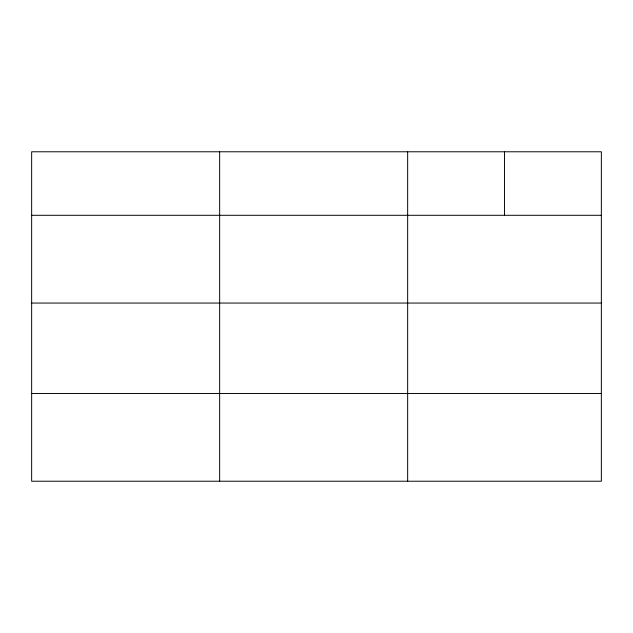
<?xml version="1.0" encoding="UTF-8"?>
<svg xmlns="http://www.w3.org/2000/svg" width="633" height="633" viewBox="0 0 633 633"><rect width="100%" height="100%" fill="white"/><g stroke="black" fill="none" stroke-linecap="round" stroke-linejoin="round"><path stroke-width="0.95" d="M601.35 303.057L601.35 151.778L31.65 151.778L31.65 481.222L601.35 481.222L601.35 303.057L31.65 303.057M31.65 215.299L601.35 215.299M31.65 393.473L601.35 393.473M504.501 151.778L504.501 215.299M407.652 151.778L407.652 481.222M219.651 151.778L219.651 481.222"/></g></svg>
